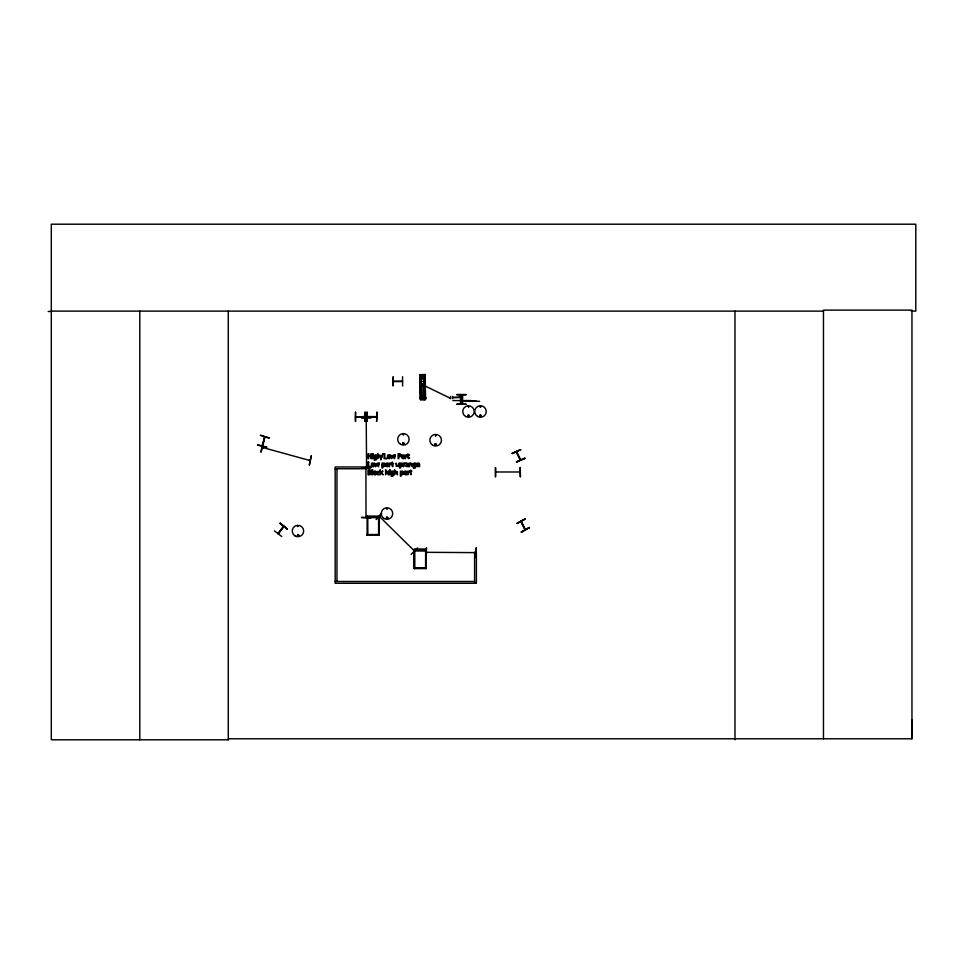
<?xml version="1.0" encoding="UTF-8"?>
<svg xmlns="http://www.w3.org/2000/svg" width="964" height="964" viewBox="0 0 964 964"><rect width="100%" height="100%" fill="white"/><g stroke="black" fill="none" stroke-linecap="round" stroke-linejoin="round"><path stroke-width="1.45" d="M911.293 311.119L915.8 311.119L915.8 224.202L51.309 224.202L51.309 739.798L228.42 739.798L228.299 738.786L911.956 738.786L912.089 720.144M520.681 459.72L520.403 459.153M262.112 445.549L264.859 437.041L264.184 437.632M380.165 516.716L379.274 516.33L414.279 550.818M366.151 419.159L366.212 418.183M366.428 468.878L366.007 468.046M366.537 467.516L366.212 466.492L366.224 467.516M297.454 526.236L298.394 525.983L297.635 526.561M298.587 535.321C296.731 537.008 297.997 533.682 298.442 535.044M298.792 535.321C296.249 538.213 297.936 531.935 298.732 535.767M387.6 517.849C385.949 519.741 386.685 515.981 387.504 517.716M387.805 517.849C385.263 520.753 386.95 514.463 387.745 518.295M402.856 443.633C405.049 441.861 402.627 445.91 403.133 443.163M404.205 443.85C402.88 440.403 402.012 446.621 404.302 443.633M436.258 444.693L435.21 444.091L435.8 445.067M467.612 415.58C469.155 418.786 469.637 413.375 467.757 415.4M480 406.724C481.446 405.073 480.554 408.616 480.108 406.495M479.879 415.809C481.53 413.918 480.795 417.677 479.976 415.954M277.969 533.574L278.801 533.152M365.959 468.239L365.983 468.95M366.573 467.395L366.224 418.28M262.594 445.934L264.895 436.957M257.725 445.139L266.654 447.417M260.762 451.923L264.775 437.029M261.136 452.02L263.461 443.103M269.101 438.054L260.316 435.234L269.137 437.933M309.203 460.394L310.107 460.202M262.461 447.441L309.902 460.515M461.009 399.903L461.202 399.072M495.532 471.986L520.198 471.986M386.54 508.51L387.227 509.197L386.745 508.365M479.735 415.363C480.397 418.858 482.253 413.749 479.915 415.231M379.262 516.102L379.25 535.273L379.346 516.077L367.055 516.138M461.105 399.265L461.84 399.072M426.245 549.396L426.148 550.01M524.717 528.983L525.416 529.561M520.681 459.828L516.692 451.634M278.042 533.393L283.44 526.284L283.332 527.115M376.538 416.641L367.513 416.544M520.259 459.924L516.403 451.983M274.415 530.899L281.741 536.49M280.223 523.163L287.308 529.067L280.247 523.127M278.283 533.851L283.85 526.44L278.331 533.682M435.017 443.898C434.752 447.441 437.873 442.994 435.234 443.814M468.118 406.362L468.733 407.157L468.251 406.326M386.588 517.463L386.504 518.126M426.474 552.312L475.71 552.625L474.975 552.215M427.377 552.661L426.474 552.625M474.878 552.312L475.806 552.312M367.417 416.641L368.296 417.026M402.434 381.539L393.312 381.611M381.334 513.523L376.153 519.5L381.648 513.836M411.074 554.421L417.593 547.913M379.153 517.041L367.248 517.041M367.248 535.08L379.153 535.08M426.148 568.338L426.341 549.335L414.062 549.335L414.255 568.338M403.157 434.113L403.41 435.053L403.53 434.101M468.793 416.352C469.757 413.881 466.395 416.689 468.866 416.207M516.921 523.416L525.151 519.271M521.235 522.283L521.223 521.355M521.235 531.839L529.405 527.585M512.197 453.297L520.693 449.694L512.185 453.249M512.402 453.695L520.668 449.634M516.68 452.562L516.825 451.779M524.922 458.394L516.427 461.997L524.946 458.442M516.439 462.021L524.778 458.093M378.635 516.752L378.575 535.273M425.642 550.01L425.582 568.531M402.988 442.922L403.627 442.838M435.788 435.933L435.656 434.945L435.656 435.897M380.009 517.053L379.382 516.499M356.523 417.026L355.74 416.544M364.573 417.063L355.523 416.966M422.557 399.253L423.16 399.277L422.738 398.06M363.934 416.544L364.766 416.641M414.038 551.155L413.652 550.263L414.315 550.914M520.174 467.54L520.464 476.746M495.544 476.746L495.52 467.54L495.484 476.746M420.304 377.201L424.907 377.153M420.316 378.888L424.919 378.84M420.34 381.419L424.955 381.37M424.967 383.624L420.364 383.672L450.489 398.349M420.388 386.203L425.004 386.154M420.521 397.06L425.124 397.011M419.75 397.807L425.895 397.734M419.762 397.987L425.895 397.927M422.461 398.24L423.184 398.228M370.983 418.027L361.765 418.219M370.983 467.492L361.56 468.082M365.513 467.926L370.766 467.889M474.589 583.268L474.589 552.565L476.385 552.565L476.385 583.268L335.183 583.268L335.183 466.962L365.898 466.962L366.007 517.282L366.368 516.547M361.56 517.535L370.779 517.861L361.56 517.403M48.2 311.48L51.309 311.468M51.309 311.119L823.473 311.119M402.554 376.743L402.615 385.962M393.433 381.19L402.554 381.19M456.912 394.469L466.13 394.517M456.912 394.854L466.13 394.854M452.538 397.276L462.491 397.409M460.214 397.662L462.491 397.662M452.538 397.795L460.214 397.276M461.009 399.072L462.033 399.072M461.009 399.458L462.033 399.458M461.009 399.711L462.033 399.711M461.105 400.072L462.033 400.096M452.899 400.566L470.938 400.566M461.238 401.181L479.662 401.301M456.912 404.253L466.13 404.326M355.559 412.194L355.559 421.413M365.284 412.194L365.236 421.413M367.32 412.194L367.2 421.413M367.296 416.966L376.562 416.966L375.514 416.966M355.523 417.063L364.79 417.063M367.296 417.063L376.562 417.063M391.288 463.744L391.288 463.106L389.348 463.094L389.348 466.745L389.962 464.154L391.806 463.6C391.806 468.082 394.047 467.203 392.42 463.6L393.553 463.6L392.42 463.094L392.42 462.045L391.384 463.6M335.183 468.745L365.898 468.745M409.772 471.167L410.797 470.119L410.797 471.167L411.929 471.167L410.797 471.685C412.435 475.288 410.194 476.168 410.182 471.685L408.35 472.227L407.736 474.818L407.736 471.167L409.676 471.191L409.676 471.83M367.055 516.656L379.346 516.752M367.055 517.174L379.346 517.041M367.055 517.608L379.346 517.608M367.055 534.562L379.346 534.502M367.055 535.08L379.346 535.08M426.341 549.396L414.159 549.396M414.062 549.914L426.341 549.914M426.341 550.131L414.255 550.299M414.062 550.203L426.341 550.179M414.062 550.432L426.341 550.432M414.062 550.806L426.341 550.866M414.062 567.76L426.341 567.76M414.062 568.338L426.341 568.338M414.062 568.531L426.341 568.495M335.183 581.485L474.589 581.485M262.533 447.38L263.449 447.694M389.094 454.936L388.396 454.936A1.458 1.458 0 0 0 387.552 455.418L387.347 457.96L389.094 458.731A1.446 1.446 0 0 0 389.926 458.262L389.926 455.418M263.16 448.055L262.557 447.465M309.818 460.551L309.131 460.274M364.573 416.544L355.644 417.051M521.271 521.44L525.38 529.369M525.043 529.61L520.922 521.476L524.958 529.573M257.822 444.766L266.739 447.091M367.766 516.752L367.826 535.273M414.761 550.01L414.833 568.531M366.537 418.183L366.549 419.111M366.332 468.046L366.38 469.046L366.38 468.239M279.958 523.512L287.393 528.959M366.416 516.547L366.007 517.282M516.306 451.791L520.355 460.129M367.151 516.138L367.091 535.273M425.124 374.586L425.401 399.542M424.919 374.598L425.148 399.542M424.63 374.598L424.811 399.554L424.594 381.937M424.522 374.598L424.389 379.009M424.232 374.598L424.365 379.009M424.305 381.937L424.594 399.554M424.027 374.598L424.208 399.554M423.738 374.61L423.786 379.009L423.618 374.61M423.811 381.949L424.003 399.554M423.726 381.949L423.895 399.554M423.545 399.566L422.148 399.578M421.533 374.647L421.581 379.057L421.425 374.659M421.172 374.659L421.401 399.602M420.919 374.659L421.015 383.467M420.834 374.659L420.907 383.467M420.641 374.659L420.894 399.59M420.316 374.671L420.593 399.614L420.268 374.671M520.211 467.54L520.211 476.746M911.956 738.786L911.956 310.119L823.473 310.119L823.473 738.786M734.978 311.119L734.978 739.798M476.349 401.181L461.238 401.277M466.13 404.193L456.912 404.193M462.551 394.975L462.551 404.193M462.166 394.975L462.093 404.193M462.033 394.975L462.033 404.193M461.009 394.975L460.888 404.193M460.503 394.975L460.503 404.193M452.538 396.385L452.538 398.686M450.489 396.385L450.489 398.686M426.148 550.107L426.245 568.531M414.255 550.107L414.255 568.531M366.862 412.194L366.862 421.413M364.898 412.194L364.898 421.413M355.487 412.194L355.427 421.413M336.978 468.745L336.978 581.485M228.287 311.119L228.287 739.798M139.804 311.119L139.804 739.798M388.914 454.936A1.458 1.458 0 0 1 389.745 455.418M377.502 472.685C377.213 475.095 381.816 474.143 377.864 474.782A1.41 1.41 0 0 1 377.117 474.168L377.322 471.577L379.635 471.36L377.502 472.685M376.852 458.249L376.213 459.804L374.14 459.888C380.057 458.237 370.164 458.936 375.032 454.936A1.639 1.639 0 0 1 376.237 455.165L376.852 455.008L376.852 458.249M393.686 474.409L393.059 475.963L390.974 476.047C396.891 474.396 386.998 475.095 391.866 471.095A1.639 1.639 0 0 1 393.071 471.324L393.686 471.167L393.686 474.409M415.99 466.323L415.363 467.877L413.279 467.962C419.195 466.323 409.302 467.01 414.171 463.021A1.639 1.639 0 0 1 415.376 463.25L415.99 463.094L415.99 466.323M385.082 464.817C385.588 467.552 381.636 465.865 382.636 468.082L382.021 468.082L382.021 463.094L384.311 463.118L385.082 464.817M402.892 464.817C403.398 467.552 399.445 465.865 400.446 468.082L399.831 468.082L399.831 463.094L402.121 463.118L402.892 464.817M403.458 472.902C403.976 475.626 400.024 473.939 401.012 476.168L400.397 476.168L400.397 471.167L402.687 471.191L403.458 472.902M374.321 464.913L373.875 466.335A1.446 1.446 0 0 1 373.044 466.805L371.309 466.046L371.514 463.491A1.458 1.458 0 0 1 372.345 463.021L373.044 463.021A1.434 1.434 0 0 1 373.875 463.491L374.321 464.913M376.466 472.999L376.02 474.421A1.446 1.446 0 0 1 375.189 474.891L373.454 474.119L373.658 471.577A1.458 1.458 0 0 1 374.49 471.095L375.189 471.095A1.434 1.434 0 0 1 376.02 471.577L376.466 472.999M388.721 464.913L388.275 466.335A1.446 1.446 0 0 1 387.444 466.805L385.708 466.046L385.913 463.491A1.458 1.458 0 0 1 386.745 463.021L387.444 463.021A1.434 1.434 0 0 1 388.275 463.491L388.721 464.913M404.747 456.84L404.302 458.262A1.446 1.446 0 0 1 403.47 458.731L401.735 457.96L401.94 455.418A1.458 1.458 0 0 1 402.771 454.936L403.47 454.936A1.434 1.434 0 0 1 404.302 455.418L404.747 456.84M407.109 472.999L406.663 474.421A1.446 1.446 0 0 1 405.832 474.891L404.085 474.119L404.29 471.577A1.458 1.458 0 0 1 405.133 471.095L405.832 471.095A1.434 1.434 0 0 1 406.663 471.577L407.109 472.999M416.665 464.515L417.376 466.552L419.714 466.516L417.279 465.275L419.786 464.973L419.171 463.214L417.641 463.118L416.665 464.515M370.67 473.348L368.682 474.264L368.682 472.468L370.67 473.348M401.181 455.261L400.482 456.562L398.759 456.852L398.759 458.659L398.108 458.659L398.108 453.791L400.349 453.96L401.181 455.261M371.345 473.324L370.55 474.613L368.043 474.818L368.043 469.95C372.104 468.974 370.116 471.89 371.345 473.324M371.767 464.299C372.212 469.95 375.237 461.37 371.767 464.299M373.912 472.384C374.357 478.036 377.382 469.444 373.912 472.384M386.154 464.299C386.612 469.95 389.637 461.37 386.154 464.299M387.805 456.225C388.251 461.877 391.276 453.285 387.805 456.225M402.193 456.225C402.639 461.877 405.663 453.285 402.193 456.225M404.543 472.384C404.988 478.036 408.013 469.444 404.543 472.384M384.443 464.889C384.636 467.142 381.166 466.299 382.636 463.985L383.985 463.66L384.443 464.889M402.253 464.889C402.446 467.142 398.976 466.299 400.446 463.985L401.795 463.66L402.253 464.889M402.832 472.963C403.024 475.216 399.554 474.372 401.012 472.071L402.374 471.733L402.832 472.963M405.724 465.335L405.687 465.684A1.253 1.253 0 0 0 405.88 466.347L408.591 466.745L408.362 463.443L405.977 463.166L407.977 464.335L405.724 465.335M374.49 456.225C374.972 461.382 377.527 453.309 374.49 456.225M391.324 472.384C391.806 477.542 394.36 469.468 391.324 472.384M413.628 464.299C414.122 469.468 416.677 461.382 413.628 464.299M421.69 384.66C422.991 388.552 424.702 381.865 421.69 384.66M400.506 455.273L398.759 456.297L398.759 454.345L400.506 455.273M406.362 465.395L407.29 466.251L407.977 464.829L406.362 465.395M370.441 471.143L368.682 471.926L368.682 470.504L370.441 471.143M378.768 463.094L378.153 465.913L377.261 463.094L375.9 465.913L374.61 463.094L375.55 466.745L376.996 463.925L378.454 466.745L379.382 463.094L378.768 463.094M394.806 455.008L394.204 457.84L393.312 455.008L391.938 457.84L390.649 455.008L391.589 458.659L393.035 455.852L394.493 458.659L395.421 455.008L394.806 455.008M417.352 464.106C419.665 466.335 419.244 462.009 417.352 464.106M311.227 455.9L309.396 464.949L311.227 455.9M382.841 453.574L380.949 459.72L382.841 453.574M382.25 471.167L380.804 472.709L380.19 469.733L380.19 474.818L381.045 473.059L383.214 474.818L381.515 472.697L383.009 471.167L382.25 471.167M406.218 455.888L405.386 458.659L405.386 455.008L407.314 455.032L406.218 455.888M404.362 463.961L403.53 466.745L403.53 463.094L405.458 463.106L404.362 463.961M378.623 455.201L377.743 453.574L377.743 458.659L378.358 455.936L379.298 455.49L380.611 458.659L380.443 455.466L378.623 455.201M386.504 471.36L385.612 469.733L385.612 474.818L386.227 472.095L387.179 471.649L388.48 474.818L388.311 471.625L386.504 471.36M395.469 471.36L394.577 469.733L394.577 474.818L395.192 472.095L396.144 471.649L397.445 474.818L397.276 471.625L395.469 471.36M410.339 463.274L409.447 463.094L409.447 466.745L410.062 464.009L411.013 463.576L412.327 466.745L412.146 463.539L410.339 463.274M398.325 466.335L396.252 466.323L396.071 463.094L397.373 466.263L398.325 465.817L398.939 463.094L398.939 466.745L398.325 466.335M263.28 447.983L262.485 447.814L263.28 447.983M524.97 518.909L516.981 523.524L524.946 518.873M529.381 527.537L521.404 532.188L529.381 527.537M409.543 458.081L408.531 457.96L408.447 455.514L409.579 455.008L407.832 453.96C407.133 454.851 407.591 460.298 409.579 458.081M425.245 374.586L419.918 374.671L420.304 399.614L425.51 399.542L425.22 374.586M426.45 547.865L426.04 557.084L426.389 547.865M476.288 547.865L475.83 557.072L476.288 547.865M393.336 376.743L392.866 385.962L393.276 376.743M377.057 412.194L376.599 421.413L377.057 412.194M368.682 453.791L368.043 453.791L368.043 458.659L368.682 458.659L368.682 456.273L370.923 456.273L370.923 458.659L371.574 458.659L371.574 453.791L370.923 453.791L370.923 455.707L368.682 455.707L368.682 453.791M373.176 453.767L372.478 454.393L373.176 453.767M384.732 453.791L384.082 453.791L384.082 458.659L386.901 458.659L384.732 458.081L384.732 453.791M373.14 455.008L372.526 455.008L372.526 458.659L373.14 458.659L373.14 455.008M368.682 461.877L368.043 461.877L368.043 466.745L370.863 466.745L368.682 466.166L368.682 461.877M372.562 469.733L371.947 469.733L371.947 474.818L372.562 474.818L372.562 469.733M390.022 469.926L389.323 470.553L390.022 469.926M389.974 471.167L389.36 471.167L389.36 474.818L389.974 474.818L389.974 471.167M421.786 398.132L421.666 386.395L421.678 398.132M421.184 398.144L421.051 386.395L421.087 398.144M295.105 535.972A5.724 5.724 0 0 0 303.684 531.019A5.724 5.724 0 0 0 295.105 526.055A5.724 5.724 0 0 0 295.105 535.972M384.094 518.536A5.76 5.76 0 0 0 392.734 513.547A5.76 5.76 0 0 0 384.094 508.558A5.76 5.76 0 0 0 384.094 518.536M477.626 416.496A5.76 5.76 0 0 0 486.266 411.508A5.76 5.76 0 0 0 477.626 406.519A5.76 5.76 0 0 0 477.626 416.496M465.6 416.484A5.748 5.748 0 0 0 474.228 411.508A5.748 5.748 0 0 0 465.6 406.531A5.748 5.748 0 0 0 465.6 416.484M400.53 444.308A5.748 5.748 0 0 0 409.158 439.331A5.748 5.748 0 0 0 400.53 434.354A5.748 5.748 0 0 0 400.53 444.308M432.74 445.272A5.832 5.832 0 0 0 441.476 440.223A5.832 5.832 0 0 0 432.74 435.174A5.832 5.832 0 0 0 432.74 445.272"/></g></svg>
